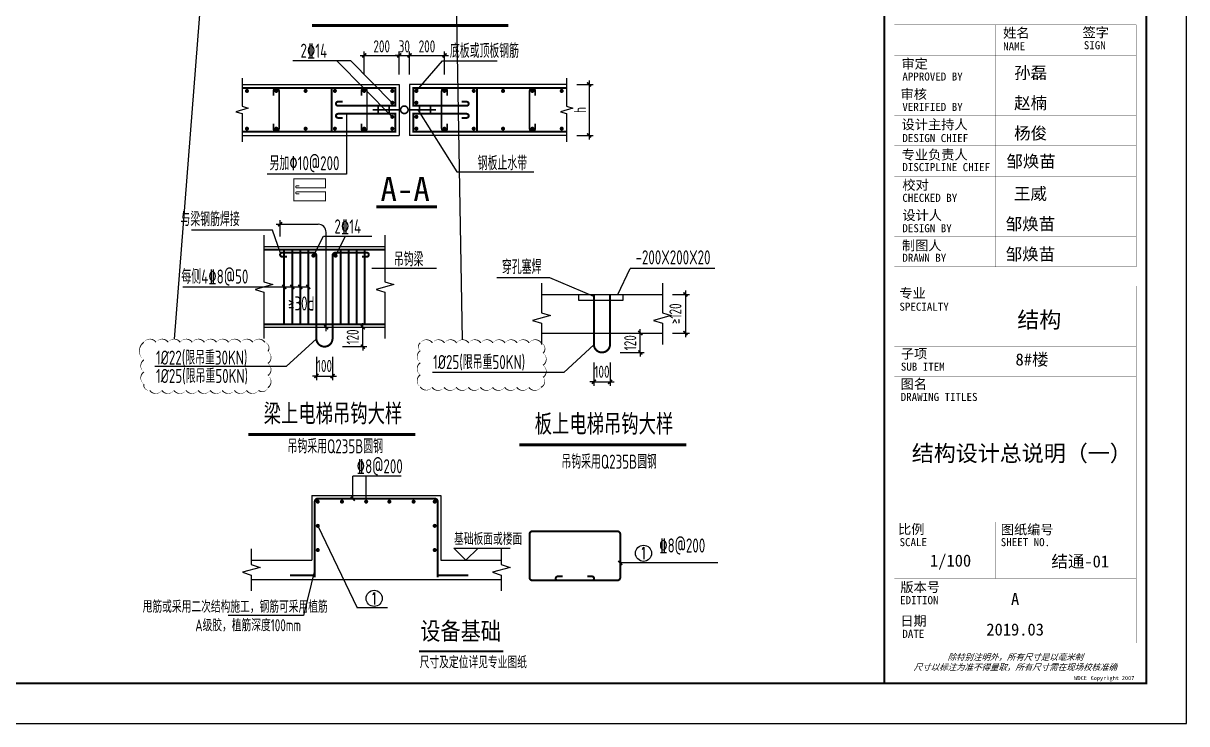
# Model space of a CAD drawing. Extents: x 1646991 to 1903782, y -359694 to -275762.
# Drawn here: x 1777598 to 1806452, y -359694 to -342327 of the extents above; entities that cross this region are included whole.
import ezdxf
from ezdxf.enums import TextEntityAlignment as Align

# ---------------------------------------------------------------- set-up
doc = ezdxf.new("R2010")
doc.units = 0
doc.header["$LTSCALE"] = 1000
doc.header["$MEASUREMENT"] = 0
doc.layers.get('0').update_dxf_attribs({"linetype": 'CONTINUOUS'})
doc.layers.get('Defpoints').update_dxf_attribs({"linetype": 'CONTINUOUS'})
for name, color, linetype in [('15', 253, 'CONTINUOUS'), ('HZ', 2, 'CONTINUOUS'), ('S-ANNO-DIMS', 3, 'CONTINUOUS'), ('s-anno-text', 7, 'CONTINUOUS'), ('S-ANNO-THIN', 3, 'CONTINUOUS'), ('S-DETL', 4, 'CONTINUOUS'), ('S-REIN', 1, 'CONTINUOUS'), ('SHEET_LINE', 6, 'CONTINUOUS'), ('签-建（陈）$0$SHEET_TEXT', 7, 'CONTINUOUS'), ('结-尺寸标注', 3, 'CONTINUOUS'), ('结-文字', 7, 'CONTINUOUS'), ('结-细线符号', 3, 'CONTINUOUS'), ('结-编号', 90, 'CONTINUOUS'), ('结-详图-轮廓', 40, 'CONTINUOUS'), ('结-详图-轴网-标注文字', 7, 'CONTINUOUS'), ('结-钢筋', 1, 'CONTINUOUS')]:
    doc.layers.add(name, color=color, linetype=linetype)
doc.layers.add('外审审图修改位置', color=6, linetype='CONTINUOUS', plot=False)
doc.styles.add('2', font='STXIHEI.TTF')
doc.styles.add('TSSD_Axis', font='Complex.shx', dxfattribs={"width": 0.7, "bigfont": 'hztxt.shx'})
doc.styles.add('TSSD_Dimension', font='Tssdeng.shx', dxfattribs={"width": 0.7, "bigfont": 'hztxt.shx'})
doc.styles.add('TSSD_Norm', font='Tssdeng.shx', dxfattribs={"bigfont": 'hztxt.shx'})
doc.styles.add('华文细黑', font='STXIHEI.TTF', dxfattribs={"height": 10})
doc.styles.add('图签信息$0$华文细黑', font='STXIHEI.TTF', dxfattribs={"height": 10})
doc.styles.add('签-建（陈）$0$华文细黑', font='STXIHEI.TTF', dxfattribs={"height": 10})
doc.dimstyles.new('TSSD_100_100', dxfattribs={"dimtxt": 300, "dimasz": 100, "dimexe": 100, "dimexo": 250, "dimgap": 100, "dimtad": 1, "dimdec": 0, "dimzin": 0, "dimdsep": 46, "dimtxsty": 'TSSD_Dimension', "dimblk": 'ARCHTICK', "dimcen": 0, "dimdle": 100, "dimclrt": 7, "dimadec": 0, "dimazin": 0, "dimtfac": 1, "dimtdec": 0, "dimtix": 1, "dimtmove": 2, "dimatfit": 3, "dimfxl": 1, "dimtolj": 1, "dimtzin": 0, "dimarcsym": 0})
doc.dimstyles.new('TSSD_25_100', dxfattribs={"dimtxt": 300, "dimasz": 100, "dimexe": 100, "dimexo": 250, "dimgap": 100, "dimtad": 1, "dimdec": 0, "dimlfac": 0.25, "dimzin": 0, "dimdsep": 46, "dimtxsty": 'TSSD_Dimension', "dimblk": 'ARCHTICK', "dimblk1": 'ARCHTICK', "dimblk2": 'ARCHTICK', "dimcen": 0, "dimdle": 100, "dimclrt": 7, "dimadec": 0, "dimazin": 0, "dimtfac": 1, "dimtdec": 0, "dimtix": 1, "dimtmove": 2, "dimatfit": 3, "dimfxl": 1, "dimtolj": 1, "dimtzin": 0, "dimarcsym": 0})

# ---------------------------------------------------------------- blocks, each defined once
blk = doc.blocks.new('图签信息$0$WDCE Copyright200X')
at = {"const_width": 0.016}
blk.add_lwpolyline([(-10.6, 1.26, 1), (-11.4, 1.26, 1)], format="xyb", close=True, dxfattribs=at)
at = {"style": '图签信息$0$华文细黑'}
for s, p in [('WDCE ', (-11.46, 0.5)), ('     Copyright ', (-3.51, 0.5))]:
    blk.add_text(s, height=1, dxfattribs=at).set_placement(p, align=Align.BOTTOM_RIGHT)
blk.add_text('c', height=0.6, dxfattribs=at).set_placement((-11.04, 1.35), align=Align.MIDDLE_CENTER)
blk.add_attdef('200X', text='', height=1, dxfattribs=at).set_placement((-0.45, 0.5), align=Align.BOTTOM_RIGHT)
blk = doc.blocks.new('图签-A1')
at = {"const_width": 0.5}
blk.add_lwpolyline([(-65, 0), (0, 0), (0, 500.5), (-65, 500.5)], close=True, dxfattribs=at)
at = {"const_width": 0.05}
for points in [[(-62.5, 103.26), (-2.5, 103.26), (-2.5, 163.26), (-62.5, 163.26), (-62.5, 103.26)], [(-37.5, 163.26), (-37.5, 103.26)], [(-20, 163.26), (-20, 103.26)], [(-62.5, 155.76), (-2.5, 155.76)], [(-62.5, 148.26), (-2.5, 148.26)], [(-62.5, 140.76), (-2.5, 140.76)], [(-62.5, 133.26), (-2.5, 133.26)], [(-62.5, 125.76), (-2.5, 125.76)], [(-62.5, 118.26), (-2.5, 118.26)], [(-62.5, 110.76), (-2.5, 110.76)], [(-62.5, 98.5), (-2.5, 98.5), (-2.5, 10), (-62.5, 10), (-62.5, 98.5)], [(-62.5, 83.5), (-2.5, 83.5)], [(-62.5, 76), (-2.5, 76)], [(-62.5, 40), (-2.5, 40)], [(-37.5, 40), (-37.5, 26)], [(-62.5, 26), (-2.5, 26)], [(-62.5, 18), (-2.5, 18)]]:
    blk.add_lwpolyline(points, dxfattribs=at)
blk.add_blockref('图签信息$0$WDCE Copyright200X', (-2.5, 0)).add_auto_attribs({'200X': '2007'})
at = {"style": '图签信息$0$华文细黑'}
for s, height, p in [('姓名', 2.4, (-35.5, 162.47)), ('签字', 2.4, (-15.81, 162.57)), ('NAME', 2, (-35.5, 158.96)), ('SIGN', 2, (-15.5, 159.2)), ('审定', 2.4, (-60.73, 154.81)), ('APPROVED BY', 2, (-60.5, 151.44)), ('审核', 2.4, (-60.95, 147.29)), ('VERIFIED BY', 2, (-60.5, 143.91)), ('设计主持人', 2.4, (-60.68, 139.76)), ('DESIGN CHIEF', 2, (-60.5, 136.19)), ('专业负责人', 2.4, (-60.67, 132.26)), ('DISCIPLINE CHIEF', 2, (-60.5, 128.98)), ('校对', 2.4, (-60.5, 124.76)), ('CHECKED BY', 2, (-60.5, 121.37)), ('设计人', 2.4, (-60.5, 117.26)), ('DESIGN BY', 2, (-60.5, 113.83)), ('制图人', 2.4, (-60.61, 109.76)), ('DRAWN BY', 2, (-60.5, 106.5)), ('专业', 2.4, (-61.23, 97.93)), ('SPECIALTY', 2, (-61.23, 94.38)), ('子项', 2.4, (-60.88, 82.92)), ('SUB ITEM', 2, (-60.88, 79.5)), ('图名', 2.4, (-60.91, 75.41)), ('DRAWING TITLES', 2, (-60.91, 72)), ('比例', 2.4, (-61.56, 39.42)), ('图纸编号', 2.4, (-36.1, 39.32)), ('SCALE', 2, (-61.19, 36)), ('SHEET NO.', 2, (-36.1, 36)), ('版本号', 2.4, (-61, 25.03)), ('EDITION', 2, (-61.06, 21.61)), ('日期', 2.4, (-61, 16.68)), ('DATE', 2, (-60.5, 13.26))]:
    blk.add_text(s, height=height, dxfattribs=at).set_placement(p, align=Align.TOP_LEFT)
at = {"color": 4, "style": '图签信息$0$华文细黑'}
for s, p in [('A', (-32.53, 19.4)), ('2019.03', (-32.53, 11.84))]:
    blk.add_text(s, height=3, dxfattribs=at).set_placement(p, align=Align.CENTER)
at = {"style": '图签信息$0$华文细黑', "oblique": 20}
for s, p in [('除特别注明外，所有尺寸是以毫米制', (-32.5, 6.5)), ('尺寸以标注为准不得量取，所有尺寸需在现场校核准确', (-32.5, 4))]:
    blk.add_text(s, height=1.5, dxfattribs=at).set_placement(p, align=Align.MIDDLE_CENTER)
at = {"color": 3, "insert": (-26.54, 89.92), "char_height": 4, "width": 32.5922, "attachment_point": 5, "rotation": 0, "style": '华文细黑'}
blk.add_mtext('结构', dxfattribs=at)
at = {"color": 2, "insert": (-48.54, 30.06), "char_height": 3, "width": 21.5876, "attachment_point": 5, "rotation": 0, "style": '华文细黑'}
blk.add_mtext('{\\fSimSun|b0|i0|c134|p2;1/100}', dxfattribs=at)
at = {"layer": '签-建（陈）$0$SHEET_TEXT', "ltscale": 0.001, "attachment_point": 5, "style": '签-建（陈）$0$华文细黑'}
for s, insert, char_height, width in [('孙磊', (-28.69, 151.22), 2.998, 17.4861), ('赵楠', (-28.69, 143.72), 2.998, 17.4861), ('杨俊', (-28.69, 136.22), 2.998, 17.4861), ('邹焕苗', (-28.58, 129.26), 2.99, 17.9613), ('王威', (-28.74, 121.22), 2.998, 17.4861), ('邹焕苗', (-28.74, 113.72), 2.998, 17.4861), ('邹焕苗', (-28.74, 106.22), 2.998, 17.4861)]:
    blk.add_mtext(s, dxfattribs=dict(at, insert=insert, char_height=char_height, width=width))
blk = doc.blocks.new('_ArchTick')
at = {"color": 0, "linetype": 'ByBlock', "const_width": 0.4}
blk.add_lwpolyline([(-0.5, -0.5), (0.5, 0.5)], dxfattribs=at)
blk = doc.blocks.new('*D132')
at = {"layer": 'Defpoints', "color": 0, "transparency": 16777216}
for p in [(1786921, -343124), (1786053, -343844), (1786921, -343844)]:
    blk.add_point(p, dxfattribs=at)
at = {"layer": 'S-ANNO-DIMS', "color": 0, "lineweight": -2, "transparency": 16777216}
for p, q in [((1786053, -343594), (1786053, -343024)), ((1786921, -343594), (1786921, -343024)), ((1785953, -343124), (1787021, -343124))]:
    blk.add_line(p, q, dxfattribs=at)
at = {"layer": 'S-ANNO-DIMS', "color": 0, "lineweight": -2, "transparency": 16777216, "xscale": 100, "yscale": 100, "zscale": 100, "rotation": 180}
blk.add_blockref('_ArchTick', (1786053, -343124), dxfattribs=at)
at = {"layer": 'S-ANNO-DIMS', "color": 0, "lineweight": -2, "transparency": 16777216, "xscale": 100, "yscale": 100, "zscale": 100}
blk.add_blockref('_ArchTick', (1786921, -343124), dxfattribs=at)
at = {"layer": 'S-ANNO-DIMS', "color": 7, "transparency": 16777216, "insert": (1786487, -342899), "char_height": 300, "attachment_point": 5, "style": 'TSSD_Dimension'}
blk.add_mtext('\\A1;200', dxfattribs=at)
blk = doc.blocks.new('*D133')
at = {"layer": 'Defpoints', "color": 0, "transparency": 16777216}
for p in [(1787176, -343124), (1786921, -343844), (1787176, -343844)]:
    blk.add_point(p, dxfattribs=at)
at = {"layer": 'S-ANNO-DIMS', "color": 0, "lineweight": -2, "transparency": 16777216}
for p, q in [((1786921, -343594), (1786921, -343024)), ((1787176, -343594), (1787176, -343024)), ((1786921, -343124), (1786821, -343124)), ((1786921, -343124), (1787176, -343124)), ((1787176, -343124), (1787276, -343124))]:
    blk.add_line(p, q, dxfattribs=at)
at = {"layer": 'S-ANNO-DIMS', "color": 0, "lineweight": -2, "transparency": 16777216, "xscale": 100, "yscale": 100, "zscale": 100}
blk.add_blockref('_ArchTick', (1786921, -343124), dxfattribs=at)
at = {"layer": 'S-ANNO-DIMS', "color": 0, "lineweight": -2, "transparency": 16777216, "xscale": 100, "yscale": 100, "zscale": 100, "rotation": 180}
blk.add_blockref('_ArchTick', (1787176, -343124), dxfattribs=at)
at = {"layer": 'S-ANNO-DIMS', "color": 7, "transparency": 16777216, "insert": (1787048, -342899), "char_height": 300, "attachment_point": 5, "style": 'TSSD_Dimension'}
blk.add_mtext('\\A1;30', dxfattribs=at)
blk = doc.blocks.new('*D134')
at = {"layer": 'Defpoints', "color": 0, "transparency": 16777216}
for p in [(1788044, -343124), (1787176, -343844), (1788044, -343844)]:
    blk.add_point(p, dxfattribs=at)
at = {"layer": 'S-ANNO-DIMS', "color": 0, "lineweight": -2, "transparency": 16777216}
for p, q in [((1787176, -343594), (1787176, -343024)), ((1788044, -343594), (1788044, -343024)), ((1787076, -343124), (1788144, -343124))]:
    blk.add_line(p, q, dxfattribs=at)
at = {"layer": 'S-ANNO-DIMS', "color": 0, "lineweight": -2, "transparency": 16777216, "xscale": 100, "yscale": 100, "zscale": 100, "rotation": 180}
blk.add_blockref('_ArchTick', (1787176, -343124), dxfattribs=at)
at = {"layer": 'S-ANNO-DIMS', "color": 0, "lineweight": -2, "transparency": 16777216, "xscale": 100, "yscale": 100, "zscale": 100}
blk.add_blockref('_ArchTick', (1788044, -343124), dxfattribs=at)
at = {"layer": 'S-ANNO-DIMS', "color": 7, "transparency": 16777216, "insert": (1787610, -342899), "char_height": 300, "attachment_point": 5, "style": 'TSSD_Dimension'}
blk.add_mtext('\\A1;200', dxfattribs=at)
blk = doc.blocks.new('*D135')
at = {"layer": 'Defpoints', "color": 0, "transparency": 16777216}
for p in [(1791073, -343844), (1791073, -345109), (1791629, -345109)]:
    blk.add_point(p, dxfattribs=at)
at = {"layer": 'S-ANNO-DIMS', "color": 0, "lineweight": -2, "transparency": 16777216}
for p, q in [((1791323, -343844), (1791729, -343844)), ((1791629, -343744), (1791629, -345209)), ((1791323, -345109), (1791729, -345109))]:
    blk.add_line(p, q, dxfattribs=at)
at = {"layer": 'S-ANNO-DIMS', "color": 0, "lineweight": -2, "transparency": 16777216, "xscale": 100, "yscale": 100, "zscale": 100}
for p, rotation in [((1791629, -343844), 90), ((1791629, -345109), 270)]:
    blk.add_blockref('_ArchTick', p, dxfattribs=dict(at, rotation=rotation))
at = {"layer": 'S-ANNO-DIMS', "color": 7, "transparency": 16777216, "insert": (1791404, -344477), "char_height": 300, "attachment_point": 5, "rotation": 90, "style": 'TSSD_Dimension'}
blk.add_mtext('\\A1;h', dxfattribs=at)
blk = doc.blocks.new('zhishuidai')
at = {"layer": 'S-ANNO-DIMS', "const_width": 26.7}
for points in [[(-64, 432), (67, 432)], [(0, 62), (0, 525)], [(-64, 250), (67, 250)], [(0, -525), (0, -62)], [(-64, -250), (67, -250)], [(-64, -432), (67, -432)]]:
    blk.add_lwpolyline(points, dxfattribs=at)
blk.add_lwpolyline([(0, 62, -1), (0, -62, -1), (0, 62)], format="xyb", dxfattribs=at)
blk = doc.blocks.new('ts_axno')
at = {"color": 0, "linetype": 'ByBlock', "lineweight": -2}
blk.add_circle((0, 0), 0.5, dxfattribs=at)
at = {"color": 0, "linetype": 'ByBlock', "lineweight": -2, "style": 'TSSD_Axis', "width": 0.7}
blk.add_attdef('A', text='', height=0.75, dxfattribs=at).set_placement((0, 0), align=Align.MIDDLE_CENTER)
blk = doc.blocks.new('*D127')
at = {"layer": 'Defpoints', "color": 0, "transparency": 16777216}
for p in [(1784868, -350344), (1785268, -350344), (1785268, -351073)]:
    blk.add_point(p, dxfattribs=at)
at = {"layer": '结-尺寸标注', "color": 0, "lineweight": -2, "transparency": 16777216}
for p, q in [((1784868, -350594), (1784868, -351173)), ((1785268, -350594), (1785268, -351173)), ((1784868, -351073), (1784768, -351073)), ((1784868, -351073), (1785268, -351073)), ((1785268, -351073), (1785368, -351073))]:
    blk.add_line(p, q, dxfattribs=at)
at = {"layer": '结-尺寸标注', "color": 0, "lineweight": -2, "transparency": 16777216, "xscale": 100, "yscale": 100, "zscale": 100}
blk.add_blockref('_ArchTick', (1784868, -351073), dxfattribs=at)
at = {"layer": '结-尺寸标注', "color": 0, "lineweight": -2, "transparency": 16777216, "xscale": 100, "yscale": 100, "zscale": 100, "rotation": 180}
blk.add_blockref('_ArchTick', (1785268, -351073), dxfattribs=at)
at = {"layer": '结-尺寸标注', "color": 7, "transparency": 16777216, "insert": (1785068, -350823), "char_height": 300, "attachment_point": 5, "style": 'TSSD_Dimension'}
blk.add_mtext('\\A1;100', dxfattribs=at)
blk = doc.blocks.new('*D128')
at = {"layer": 'Defpoints', "color": 0, "transparency": 16777216}
for p in [(1785268, -349864), (1786018, -349864), (1785268, -350344)]:
    blk.add_point(p, dxfattribs=at)
at = {"layer": '结-尺寸标注', "color": 0, "lineweight": -2, "transparency": 16777216}
for p, q in [((1785518, -349864), (1786118, -349864)), ((1786018, -349864), (1786018, -349764)), ((1786018, -350344), (1786018, -349864)), ((1785518, -350344), (1786118, -350344)), ((1786018, -350344), (1786018, -350444))]:
    blk.add_line(p, q, dxfattribs=at)
at = {"layer": '结-尺寸标注', "color": 0, "lineweight": -2, "transparency": 16777216, "xscale": 100, "yscale": 100, "zscale": 100}
for p, rotation in [((1786018, -349864), 270), ((1786018, -350344), 90)]:
    blk.add_blockref('_ArchTick', p, dxfattribs=dict(at, rotation=rotation))
at = {"layer": '结-尺寸标注', "color": 7, "transparency": 16777216, "insert": (1785768, -350104), "char_height": 300, "attachment_point": 5, "rotation": 90, "style": 'TSSD_Dimension'}
blk.add_mtext('\\A1;120', dxfattribs=at)
blk = doc.blocks.new('*D129')
at = {"layer": 'Defpoints', "color": 0, "transparency": 16777216}
for p in [(1791750, -350488), (1792150, -350488), (1792150, -351217)]:
    blk.add_point(p, dxfattribs=at)
at = {"layer": '结-尺寸标注', "color": 0, "lineweight": -2, "transparency": 16777216}
for p, q in [((1791750, -350738), (1791750, -351317)), ((1792150, -350738), (1792150, -351317)), ((1791750, -351217), (1791650, -351217)), ((1791750, -351217), (1792150, -351217)), ((1792150, -351217), (1792250, -351217))]:
    blk.add_line(p, q, dxfattribs=at)
at = {"layer": '结-尺寸标注', "color": 0, "lineweight": -2, "transparency": 16777216, "xscale": 100, "yscale": 100, "zscale": 100}
blk.add_blockref('_ArchTick', (1791750, -351217), dxfattribs=at)
at = {"layer": '结-尺寸标注', "color": 0, "lineweight": -2, "transparency": 16777216, "xscale": 100, "yscale": 100, "zscale": 100, "rotation": 180}
blk.add_blockref('_ArchTick', (1792150, -351217), dxfattribs=at)
at = {"layer": '结-尺寸标注', "color": 7, "transparency": 16777216, "insert": (1791950, -350967), "char_height": 300, "attachment_point": 5, "style": 'TSSD_Dimension'}
blk.add_mtext('\\A1;100', dxfattribs=at)
blk = doc.blocks.new('*D130')
at = {"layer": 'Defpoints', "color": 0, "transparency": 16777216}
for p in [(1792150, -350008), (1792900, -350008), (1792150, -350488)]:
    blk.add_point(p, dxfattribs=at)
at = {"layer": '结-尺寸标注', "color": 0, "lineweight": -2, "transparency": 16777216}
for p, q in [((1792900, -350008), (1792900, -349908)), ((1792400, -350008), (1793000, -350008)), ((1792900, -350488), (1792900, -350008)), ((1792400, -350488), (1793000, -350488)), ((1792900, -350488), (1792900, -350588))]:
    blk.add_line(p, q, dxfattribs=at)
at = {"layer": '结-尺寸标注', "color": 0, "lineweight": -2, "transparency": 16777216, "xscale": 100, "yscale": 100, "zscale": 100}
for p, rotation in [((1792900, -350008), 270), ((1792900, -350488), 90)]:
    blk.add_blockref('_ArchTick', p, dxfattribs=dict(at, rotation=rotation))
at = {"layer": '结-尺寸标注', "color": 7, "transparency": 16777216, "insert": (1792650, -350248), "char_height": 300, "attachment_point": 5, "rotation": 90, "style": 'TSSD_Dimension'}
blk.add_mtext('\\A1;120', dxfattribs=at)
blk = doc.blocks.new('*D131')
at = {"layer": 'Defpoints', "color": 0, "transparency": 16777216}
for p in [(1793450, -349049), (1793450, -350008), (1794021, -350008)]:
    blk.add_point(p, dxfattribs=at)
at = {"layer": '结-尺寸标注', "color": 0, "lineweight": -2, "transparency": 16777216}
for p, q in [((1793700, -349049), (1794121, -349049)), ((1794021, -348949), (1794021, -350108)), ((1793700, -350008), (1794121, -350008))]:
    blk.add_line(p, q, dxfattribs=at)
at = {"layer": '结-尺寸标注', "color": 0, "lineweight": -2, "transparency": 16777216, "xscale": 100, "yscale": 100, "zscale": 100}
for p, rotation in [((1794021, -349049), 90), ((1794021, -350008), 270)]:
    blk.add_blockref('_ArchTick', p, dxfattribs=dict(at, rotation=rotation))
at = {"layer": '结-尺寸标注', "color": 7, "transparency": 16777216, "insert": (1793771, -349528), "char_height": 300, "attachment_point": 5, "rotation": 90, "style": 'TSSD_Dimension'}
blk.add_mtext('\\A1;≥120', dxfattribs=at)

msp = doc.modelspace()

# ---------------------------------------------------------------- linework, layer by layer
for p, q in [((1783777.7, -347457.1), (1781769.5, -347457.1)), ((1783981.5, -348030.2), (1783777.7, -347457.1)), ((1784793, -348089.3), (1785040.4, -347606.4)), ((1785040.4, -347606.4), (1786244.6, -347606.4)), ((1785342.7, -348089.3), (1785590, -347606.4)), ((1792339.8, -349048.9), (1792653.1, -348404.6)), ((1794752.7, -348404.6), (1792653.1, -348404.6)), ((1790659.5, -348641.7), (1789342.1, -348641.7)), ((1791749.9, -349098.7), (1790659.5, -348641.7)), ((1784868, -350152.8), (1784118.6, -350840.3)), ((1791749.9, -350296.4), (1791000.4, -350984)), ((1784118.6, -350840.3), (1780865, -350840.3)), ((1791000.4, -350984), (1787746.9, -350984))]:
    msp.add_line(p, q)
at = {"linetype": 'Continuous'}
msp.add_lwpolyline([(1701324.8, -359691.5), (1806449.8, -359691.5), (1806449.8, -300291.5), (1701324.8, -300291.5)], close=True, dxfattribs=at)
at = {"layer": '15', "color": 2, "linetype": 'Continuous'}
for p, q in [((1783023.6, -343844.1), (1786920.8, -343844.1)), ((1786920.8, -343844.1), (1786920.8, -345109.3)), ((1791073.1, -343844.1), (1787175.8, -343844.1)), ((1787175.8, -343844.1), (1787175.8, -345109.3)), ((1783024.4, -345109.3), (1786920.8, -345109.3)), ((1791072.2, -345109.3), (1787175.8, -345109.3))]:
    msp.add_line(p, q, dxfattribs=at)
at = {"layer": '15', "color": 30, "linetype": 'Continuous'}
for p, q in [((1785402.3, -343843.7), (1785405.3, -343843.7)), ((1788694.4, -343843.7), (1788691.4, -343843.7)), ((1788694.4, -343843.7), (1788691.4, -343843.7))]:
    msp.add_line(p, q, dxfattribs=at)
at = {"layer": 'HZ', "color": 2, "const_width": 80}
for points in [[(1784760.5, -342382.2), (1789626.1, -342382.2)], [(1786350.3, -346877.3), (1787859, -346877.3)], [(1783178.8, -352524.2), (1787325, -352524.2)], [(1789899, -352780.2), (1794045.3, -352780.2)]]:
    msp.add_lwpolyline(points, dxfattribs=at)
at = {"layer": 's-anno-text'}
for p, q in [((1785718.5, -343254.2), (1784279.8, -343254.2)), ((1786749.3, -344646.7), (1785372.8, -343254.2)), ((1786749.3, -344296.9), (1785718.5, -343254.2))]:
    msp.add_line(p, q, dxfattribs=at)
for points in [[(1787347.4, -344004.3), (1787994, -343254.2), (1789348, -343254.2)], [(1787379.7, -344471.8), (1788350.7, -346010.8), (1790261.1, -346010.8)], [(1785616.1, -344571.7), (1785616.1, -346071.5), (1783649.2, -346071.5)]]:
    msp.add_lwpolyline(points, dxfattribs=at)
at = {"layer": 'S-ANNO-THIN'}
for points in [[(1783023.6, -343687.9), (1783024, -344385.7), (1783178, -344434.6), (1782870, -344518.8), (1783024.1, -344567.7), (1783024.5, -345265.5)], [(1791073, -343687.9), (1791073.4, -344385.7), (1791227.4, -344434.6), (1790919.5, -344518.8), (1791073.5, -344567.7), (1791073.9, -345265.5)]]:
    msp.add_lwpolyline(points, dxfattribs=at)
at = {"layer": 'S-REIN'}
for points, const_width in [([(1783023.7, -343929.3), (1786825.8, -343929.3), (1786825.8, -344371.9), (1785403.3, -344371.9, -1), (1785403.3, -344271.9), (1785523.3, -344271.9)], 50), ([(1783801.9, -344124.3), (1783801.9, -344004.3, -1), (1783941.9, -344004.3), (1783941.9, -344939.3, -1), (1783801.9, -344939.3), (1783801.9, -344819.3)], 40), ([(1785983, -344124.3), (1785983, -344004.3, -1), (1786123, -344004.3), (1786123, -344939.3, -1), (1785983, -344939.3), (1785983, -344819.3)], 40), ([(1791073, -343929.3), (1787270.8, -343929.3), (1787270.8, -344371.9), (1788594.4, -344371.9, 1), (1788594.4, -344271.9), (1788474.4, -344271.9)], 50), ([(1788113.7, -344124.3), (1788113.7, -344004.3, 1), (1787973.7, -344004.3), (1787973.7, -344939.3, 1), (1788113.7, -344939.3), (1788113.7, -344819.3)], 40), ([(1790294.8, -344124.3), (1790294.8, -344004.3, 1), (1790154.8, -344004.3), (1790154.8, -344939.3, 1), (1790294.8, -344939.3), (1790294.8, -344819.3)], 40), ([(1783023.7, -345014.3), (1786825.8, -345014.3), (1786825.8, -344571.7), (1785403.3, -344571.7, 1), (1785403.3, -344671.7), (1785523.3, -344671.7)], 50), ([(1791073, -345014.3), (1787270.8, -345014.3), (1787270.8, -344571.7), (1788594.4, -344571.7, -1), (1788594.4, -344671.7), (1788474.4, -344671.7)], 50), ([(1784441.5, -346357.6), (1784381.5, -346357.6, 1), (1784381.5, -346407.6), (1785092.8, -346407.6), (1785092.8, -346186.2), (1784304.7, -346186.2), (1784304.7, -346728.7), (1785092.8, -346728.7), (1785092.8, -346507.4), (1784381.5, -346507.4, 1), (1784381.5, -346557.4), (1784441.5, -346557.4)], 25)]:
    msp.add_lwpolyline(points, format="xyb", dxfattribs=dict(at, const_width=const_width))
at = {"layer": 'S-REIN', "const_width": 50}
for points in [[(1785249.7, -343926.2), (1785249.7, -345014.3)], [(1788847, -343926.2), (1788847, -345014.3)]]:
    msp.add_lwpolyline(points, dxfattribs=at)
for points in [[(1783169.9, -344004.3, 1), (1783119.9, -344004.3, 1)], [(1783896.9, -344004.3, 1), (1783846.9, -344004.3, 1)], [(1784624, -344004.3, 1), (1784574, -344004.3, 1)], [(1785351, -344004.3, 1), (1785301, -344004.3, 1)], [(1786078, -344004.3, 1), (1786028, -344004.3, 1)], [(1786774.3, -344004.3, 1), (1786724.3, -344004.3, 1)], [(1787322.4, -344004.3, -1), (1787372.4, -344004.3, -1)], [(1788018.7, -344004.3, -1), (1788068.7, -344004.3, -1)], [(1788745.7, -344004.3, -1), (1788795.7, -344004.3, -1)], [(1789472.7, -344004.3, -1), (1789522.7, -344004.3, -1)], [(1790199.8, -344004.3, -1), (1790249.8, -344004.3, -1)], [(1790926.8, -344004.3, -1), (1790976.8, -344004.3, -1)], [(1786774.3, -344296.9, -1), (1786724.3, -344296.9, -1)], [(1787322.4, -344296.9, 1), (1787372.4, -344296.9, 1)], [(1786774.3, -344646.7, 1), (1786724.3, -344646.7, 1)], [(1787322.4, -344646.7, -1), (1787372.4, -344646.7, -1)], [(1783169.9, -344939.3, -1), (1783119.9, -344939.3, -1)], [(1783896.9, -344939.3, -1), (1783846.9, -344939.3, -1)], [(1784624, -344939.3, -1), (1784574, -344939.3, -1)], [(1785351, -344939.3, -1), (1785301, -344939.3, -1)], [(1786078, -344939.3, -1), (1786028, -344939.3, -1)], [(1786774.3, -344939.3, -1), (1786724.3, -344939.3, -1)], [(1787322.4, -344939.3, 1), (1787372.4, -344939.3, 1)], [(1788018.7, -344939.3, 1), (1788068.7, -344939.3, 1)], [(1788745.7, -344939.3, 1), (1788795.7, -344939.3, 1)], [(1789472.7, -344939.3, 1), (1789522.7, -344939.3, 1)], [(1790199.8, -344939.3, 1), (1790249.8, -344939.3, 1)], [(1790926.8, -344939.3, 1), (1790976.8, -344939.3, 1)]]:
    msp.add_lwpolyline(points, format="xyb", close=True, dxfattribs=at)
at = {"layer": 'SHEET_LINE'}
for points, const_width in [([(1701324.8, -359691.5), (1701324.8, -300291.5), (1806449.8, -300291.5), (1806449.8, -359691.5)], 5), ([(1703824.8, -358691.5), (1703824.8, -301291.5), (1805449.8, -301291.5), (1805449.8, -358691.5)], 50)]:
    msp.add_lwpolyline(points, close=True, dxfattribs=dict(at, const_width=const_width))
at = {"layer": '外审审图修改位置', "linetype": 'Continuous'}
for p, q in [((1787175.8, -275761.8), (1781339.6, -350157.9)), ((1788495, -350173.2), (1787175.8, -275761.8))]:
    msp.add_line(p, q, dxfattribs=at)
for points in [[(1780589.6, -350236, 0, 30, -0.5205671), (1780889.6, -350236, 0, 30, -0.5205671), (1781189.6, -350236, 0, 30, -0.5205671), (1781489.6, -350236, 0, 30, -0.5205671), (1781789.6, -350236, 0, 30, -0.5205671), (1782089.6, -350236, 0, 30, -0.5205671), (1782389.6, -350236, 0, 30, -0.5205671), (1782689.6, -350236, 0, 30, -0.5205671), (1782989.6, -350236, 0, 30, -0.5205671), (1783289.6, -350236, 0, 30, -0.5205671), (1783589.6, -350236, 0, 30, -0.5205671), (1783665.4, -350460.3, 0, 30, -0.5205671), (1783665.4, -350760.3, 0, 30, -0.5205671), (1783665.4, -351060.3, 0, 30, -0.5205671), (1783665.4, -351360.3, 0, 30, -0.5205671), (1783433.7, -351428.7, 0, 30, -0.5205671), (1783133.7, -351428.7, 0, 30, -0.5205671), (1782833.7, -351428.7, 0, 30, -0.5205671), (1782533.7, -351428.7, 0, 30, -0.5205671), (1782233.7, -351428.7, 0, 30, -0.5205671), (1781933.7, -351428.7, 0, 30, -0.5205671), (1781633.7, -351428.7, 0, 30, -0.5205671), (1781333.7, -351428.7, 0, 30, -0.5205671), (1781033.7, -351428.7, 0, 30, -0.5205671), (1780733.7, -351428.7, 0, 30, -0.5205671), (1780589.6, -351272.7, 0, 30, -0.5205671), (1780589.6, -350972.7, 0, 30, -0.5205671), (1780589.6, -350672.7, 0, 30, -0.5205671)], [(1787445, -350251.3, 0, 30, -0.5205671), (1787745, -350251.3, 0, 30, -0.5205671), (1788045, -350251.3, 0, 30, -0.5205671), (1788345, -350251.3, 0, 30, -0.5205671), (1788645, -350251.3, 0, 30, -0.5205671), (1788945, -350251.3, 0, 30, -0.5205671), (1789245, -350251.3, 0, 30, -0.5205671), (1789545, -350251.3, 0, 30, -0.5205671), (1789845, -350251.3, 0, 30, -0.5205671), (1790145, -350251.3, 0, 30, -0.5205671), (1790445, -350251.3, 0, 30, -0.5205671), (1790490.1, -350506.2, 0, 30, -0.5205671), (1790490.1, -350806.2, 0, 30, -0.5205671), (1790490.1, -351106.2, 0, 30, -0.5205671), (1790436.1, -351352.2, 0, 30, -0.5205671), (1790136.1, -351352.2, 0, 30, -0.5205671), (1789836.1, -351352.2, 0, 30, -0.5205671), (1789536.1, -351352.2, 0, 30, -0.5205671), (1789236.1, -351352.2, 0, 30, -0.5205671), (1788936.1, -351352.2, 0, 30, -0.5205671), (1788636.1, -351352.2, 0, 30, -0.5205671), (1788336.1, -351352.2, 0, 30, -0.5205671), (1788036.1, -351352.2, 0, 30, -0.5205671), (1787736.1, -351352.2, 0, 30, -0.5205671), (1787445, -351343.3, 0, 30, -0.5205671), (1787445, -351043.3, 0, 30, -0.5205671), (1787445, -350743.3, 0, 30, -0.5205671), (1787445, -350443.3, 0, 30, -0.5205671)]]:
    msp.add_lwpolyline(points, format="xyseb", close=True, dxfattribs=at)
at = {"layer": '结-尺寸标注'}
for p, q in [((1783868, -347310.1), (1784908.7, -347310.1)), ((1783968, -347614.3), (1783968, -347210.1)), ((1785108.7, -349964.3), (1785108.7, -347510.1)), ((1784980.6, -349864.3), (1785208.7, -349864.3))]:
    msp.add_line(p, q, dxfattribs=at)
msp.add_arc((1784908.7, -347510.1), 200, 0, 90, dxfattribs=at)
at = {"layer": '结-文字'}
for p, q in [((1787845.5, -348404.9), (1786242.6, -348404.9)), ((1781552.2, -348864.3), (1784668, -348864.3)), ((1786966.1, -353553.4), (1785769.3, -353553.4)), ((1785769.3, -354112.7), (1785769.3, -353553.4)), ((1786102.2, -354187.7), (1786102.2, -353553.4)), ((1784902.2, -354787.7), (1785882.9, -356823.7)), ((1794820.3, -355705.3), (1792403.2, -355705.3)), ((1786630.9, -356823.7), (1785882.9, -356823.7))]:
    msp.add_line(p, q, dxfattribs=at)
at = {"layer": '结-细线符号'}
for p, q in [((1788576.3, -355637.7), (1788276.3, -355337.7)), ((1788276.3, -355337.7), (1788876.3, -355337.7)), ((1788576.3, -355637.7), (1788876.3, -355337.7)), ((1788876.3, -355337.7), (1789676.6, -355337.7)), ((1784827.2, -355865.1), (1784546.2, -357014.1)), ((1784546.2, -357014.1), (1782679.2, -357014.1))]:
    msp.add_line(p, q, dxfattribs=at)
for points in [[(1783567.9, -347584.3), (1783567.9, -348734.3), (1783787.9, -348804.3), (1783347.9, -348924.3), (1783567.9, -348994.3), (1783567.9, -350144.3)], [(1786567.9, -347584.3), (1786567.9, -348734.3), (1786787.9, -348804.3), (1786347.9, -348924.3), (1786567.9, -348994.3), (1786567.9, -350144.3)], [(1790449.7, -348768.9), (1790449.7, -349504.6), (1790669.7, -349574.6), (1790229.7, -349694.6), (1790449.7, -349764.6), (1790449.7, -350288)], [(1793449.7, -348768.9), (1793449.7, -349504.6), (1793669.7, -349574.6), (1793229.7, -349694.6), (1793449.7, -349764.6), (1793449.7, -350288)], [(1783252.2, -355357.7), (1783252.2, -355747.7), (1783472.2, -355817.7), (1783032.2, -355937.7), (1783252.2, -356007.7), (1783252.2, -356397.7)], [(1789452.2, -355357.7), (1789452.2, -355747.7), (1789672.2, -355817.7), (1789232.2, -355937.7), (1789452.2, -356007.7), (1789452.2, -356397.7)]]:
    msp.add_lwpolyline(points, dxfattribs=at)
at = {"layer": '结-编号', "const_width": 50}
msp.add_lwpolyline([(1787415.4, -357901.4), (1789501.2, -357901.4)], dxfattribs=at)
at = {"layer": '结-详图-轮廓'}
for p, q in [((1783567.9, -347864.3), (1786567.9, -347864.3)), ((1790449.7, -349048.9), (1793449.7, -349048.9)), ((1783567.9, -349864.3), (1786567.9, -349864.3)), ((1790449.7, -350008), (1793449.7, -350008)), ((1784752.2, -354037.7), (1787952.2, -354037.7)), ((1784752.2, -354037.7), (1784752.2, -355637.7)), ((1787952.2, -354037.7), (1787952.2, -355637.7)), ((1783252.2, -355637.7), (1784752.2, -355637.7)), ((1787952.2, -355637.7), (1789452.2, -355637.7)), ((1783252.2, -356117.7), (1789452.2, -356117.7))]:
    msp.add_line(p, q, dxfattribs=at)
msp.add_lwpolyline([(1791376.7, -349048.9), (1792464.5, -349048.9), (1792464.5, -349198.9), (1791376.7, -349198.9)], close=True, dxfattribs=at)
at = {"layer": '结-钢筋', "const_width": 50}
for points in [[(1786567.9, -347939.3), (1783567.9, -347939.3)], [(1784068, -347939.3), (1784068, -349789.3)], [(1784268, -347939.3), (1784268, -349789.3)], [(1784468, -347939.3), (1784468, -349789.3)], [(1784668, -347939.3), (1784668, -349789.3)], [(1785467.7, -347939.3), (1785467.7, -349789.3)], [(1785667.7, -347939.3), (1785667.7, -349789.3)], [(1785867.7, -347939.3), (1785867.7, -349789.3)], [(1786067.7, -347939.3), (1786067.7, -349789.3)], [(1783567.9, -349789.3), (1786567.9, -349789.3)], [(1784827.2, -356017.6), (1784210.8, -356017.6)], [(1787877.2, -356017.6), (1788639.7, -356017.6)]]:
    msp.add_lwpolyline(points, dxfattribs=at)
for points in [[(1784138, -348114.3), (1784018, -348114.3, -1), (1784018, -348014.3), (1784793, -348014.3, -0.4142136), (1784868, -348089.3), (1784868, -350152.8, 0.9790708), (1785267.9, -350144.3), (1785267.9, -348089.3, -0.4142136), (1785342.9, -348014.3), (1786117.7, -348014.3, -1), (1786117.7, -348114.3), (1785997.7, -348114.3)], [(1791749.9, -349048.9), (1791749.9, -350296.4, 0.9790708), (1792149.7, -350288), (1792149.7, -349048.9)], [(1787877.2, -356060.7), (1787877.2, -354187.7, 0.4142136), (1787802.2, -354112.7), (1784902.2, -354112.7, 0.4142136), (1784827.2, -354187.7), (1784827.2, -356060.7)], [(1790973.2, -356041.8), (1790853.2, -356041.8, 1), (1790853.2, -356141.8), (1792328.2, -356141.8, 0.4142136), (1792403.2, -356066.8), (1792403.2, -354996.3, 0.4142136), (1792328.2, -354921.3), (1790228.2, -354921.3, 0.4142136), (1790153.2, -354996.3), (1790153.2, -356066.8, 0.4142136), (1790228.2, -356141.8), (1791703.2, -356141.8, 1), (1791703.2, -356041.8), (1791583.2, -356041.8)]]:
    msp.add_lwpolyline(points, format="xyb", dxfattribs=at)
for points in [[(1784818, -348089.3, -1), (1784768, -348089.3, -1)], [(1785317.7, -348089.3, 1), (1785367.7, -348089.3, 1)], [(1784927.2, -354187.7, 1), (1784877.2, -354187.7, 1)], [(1785527.2, -354187.7, 1), (1785477.2, -354187.7, 1)], [(1786127.2, -354187.7, 1), (1786077.2, -354187.7, 1)], [(1786702.1, -354187.7, 1), (1786652.1, -354187.7, 1)], [(1787302.1, -354187.7, 1), (1787252.1, -354187.7, 1)], [(1787827.2, -354187.7, 1), (1787777.2, -354187.7, 1)], [(1784927.2, -354787.7, 1), (1784877.2, -354787.7, 1)], [(1787777.2, -354787.7, -1), (1787827.2, -354787.7, -1)], [(1784927.2, -355387.7, 1), (1784877.2, -355387.7, 1)], [(1787777.2, -355387.7, -1), (1787827.2, -355387.7, -1)]]:
    msp.add_lwpolyline(points, format="xyb", close=True, dxfattribs=at)

# ---------------------------------------------------------------- block references
at = {"xscale": 100, "yscale": 100, "zscale": 100}
msp.add_blockref('图签-A1', (1805449.8, -358691.5), dxfattribs=at)
at = {"layer": 'S-DETL', "xscale": -1.5, "yscale": 1.5, "zscale": 1.5, "rotation": 270}
msp.add_blockref('zhishuidai', (1787048.3, -344471.8), dxfattribs=at)
at = {"layer": '结-尺寸标注', "xscale": 100, "yscale": 100, "zscale": 100}
for p, rotation in [((1783968, -347310.1), 180), ((1784068, -348864.3), 90), ((1784268, -348864.3), 90), ((1784468, -348864.3), 90), ((1784668, -348864.3), 90), ((1785108.7, -349864.3), 270), ((1785769.3, -354112.7), 90), ((1792403.2, -355705.3), 90)]:
    msp.add_blockref('_ArchTick', p, dxfattribs=dict(at, rotation=rotation))
at = {"layer": '结-详图-轴网-标注文字'}
ref = msp.add_blockref('ts_axno', (1792980.5, -355468), dxfattribs=dict(at, xscale=400, yscale=400, zscale=400))
ref.add_attrib(' ', '1', dxfattribs={"height": 300, "style": 'TSSD_Axis', "width": 0.7}).set_placement((1792980.5, -355468), align=Align.MIDDLE_CENTER)
ref = msp.add_blockref('ts_axno', (1786300.4, -356586.4), dxfattribs=dict(at, xscale=400, yscale=400, zscale=400))
ref.add_attrib(' ', '1', dxfattribs={"height": 300, "style": 'TSSD_Axis', "width": 0.7}).set_placement((1786300.4, -356586.4), align=Align.MIDDLE_CENTER)

# ---------------------------------------------------------------- texts
at = {"style": '2'}
msp.add_text('A-A', height=600, dxfattribs=at).set_placement((1787068.7, -346435.1), align=Align.MIDDLE)
at = {"color": 2, "linetype": 'Continuous', "style": '华文细黑'}
msp.add_text('8#楼', height=300, rotation=0, dxfattribs=at).set_placement((1802206.4, -350811.7))
at = {"style": '2', "width": 0.7}
for s, p in [('梁上电梯吊钩大样', (1783560.9, -352221.5)), ('板上电梯吊钩大样', (1790281.2, -352477.5))]:
    msp.add_text(s, height=450, dxfattribs=at).set_placement(p)
at = {"color": 2, "attachment_point": 5, "rotation": 0, "style": '华文细黑'}
for s, insert, char_height, width in [('{\\fSimSun|b0|i0|c134|p2;结构设计总说明（一）}', (1802361.4, -353014.5), 400, 8010.709), ('{\\fSimSun|b0|i0|c134|p2;结通-01}', (1803810.7, -355685.2), 300, 2158.757)]:
    msp.add_mtext(s, dxfattribs=dict(at, insert=insert, char_height=char_height, width=width))
at = {"layer": 's-anno-text', "style": 'TSSD_Dimension', "width": 0.7}
msp.add_text('2\x8414', height=350, dxfattribs=at).set_placement((1784804.3, -343007.4), align=Align.MIDDLE_CENTER)
for s, p in [('底板或顶板钢筋', (1789035.2, -342992.9)), ('另加%%13010@200', (1784573, -345793.6)), ('钢板止水带', (1789481, -345777))]:
    msp.add_text(s, height=350, dxfattribs=at).set_placement(p, align=Align.MIDDLE)
at = {"layer": '结-尺寸标注', "style": 'TSSD_Dimension', "width": 0.7}
msp.add_text('≥30d', height=350, dxfattribs=at).set_placement((1784164.8, -349554), align=Align.BOTTOM_LEFT)
at = {"layer": '结-文字', "style": 'TSSD_Dimension', "width": 0.7}
for s, p in [('与梁钢筋焊接', (1781496.9, -347358.1)), ('2%%13214', (1785314.8, -347539.5)), ('吊钩梁', (1786788.5, -348353.9)), ('-200X200X20', (1792781.9, -348305.6)), ('穿孔塞焊', (1789470.9, -348542.7)), ('每侧4%%1328@50', (1781520, -348781.3)), ('1%%C22(限吊重30KN)', (1780889.8, -350792.2)), ('1%%C25(限吊重50KN)', (1787762.1, -350902.3)), ('1%%C25(限吊重50KN)', (1780889.8, -351246.7)), ('吊钩采用Q235B圆钢', (1784152.4, -352990)), ('吊钩采用Q235B圆钢', (1790943.8, -353371.9))]:
    msp.add_text(s, height=350, dxfattribs=at).set_placement(p)
msp.add_text('%%1328@200', height=350, dxfattribs=at).set_placement((1785865.9, -353135.6), align=Align.TOP_LEFT)
msp.add_text('%%1328@200', height=350, dxfattribs=at).set_placement((1794511.5, -355554.9), align=Align.BOTTOM_RIGHT)
at = {"layer": '结-细线符号', "style": 'TSSD_Dimension', "width": 0.7}
for s, p in [('基础板面或楼面', (1788281.6, -355260.7)), (' 甩筋或采用二次结构施工，钢筋可采用植筋', (1780432, -356942.3)), ('A级胶，植筋深度100mm ', (1781864.6, -357401.8)), (' 尺寸及定位详见专业图纸', (1787303.7, -358321.4))]:
    msp.add_text(s, height=300, dxfattribs=at).set_placement(p)
at = {"layer": '结-编号', "style": 'TSSD_Norm'}
msp.add_text('设备基础', height=500, dxfattribs=at).set_placement((1787444.6, -357813.3), align=Align.BOTTOM_LEFT)

# ---------------------------------------------------------------- dimensions: what is measured, and where the dimension line sits
at = {"layer": 'S-ANNO-DIMS'}
for base, p1, p2, text, picture, middle in [((1786920.8, -343124.2), (1786053, -343844.1), (1786920.8, -343844.1), '200', '*D132', (1786486.9, -342899.2)), ((1787175.8, -343124.2), (1786920.8, -343844.1), (1787175.8, -343844.1), '30', '*D133', (1787048.3, -342899.2)), ((1788043.7, -343124.2), (1787175.8, -343844.1), (1788043.7, -343844.1), '200', '*D134', (1787609.8, -342899.2))]:
    dim = msp.add_linear_dim(base=base, p1=p1, p2=p2, text=text, dimstyle='TSSD_100_100', override={"dimexe": 100, "dimexo": 250, "dimgap": 75}, dxfattribs=at)
    dim.commit()
    dim.dimension.update_dxf_attribs({"geometry": picture, "text_midpoint": middle})
dim = msp.add_linear_dim(base=(1791628.7, -345109.3), p1=(1791073.1, -343844.1), p2=(1791073.1, -345109.3), angle=90, text='h', dimstyle='TSSD_100_100', override={"dimexe": 100, "dimexo": 250, "dimgap": 75}, dxfattribs=at)
dim.commit()
dim.dimension.update_dxf_attribs({"geometry": '*D135', "text_midpoint": (1791403.7, -344476.7)})
at = {"layer": '结-尺寸标注'}
dim = msp.add_linear_dim(base=(1794020.8, -350008), p1=(1793449.7, -349048.9), p2=(1793449.7, -350008), angle=90, text='≥120', dimstyle='TSSD_25_100', dxfattribs=at)
dim.commit()
dim.dimension.update_dxf_attribs({"geometry": '*D131', "text_midpoint": (1793770.8, -349528.4)})
for base, p1, p2, picture, middle in [((1786017.7, -349864.3), (1785267.9, -350344.3), (1785267.9, -349864.3), '*D128', (1785767.7, -350104.3)), ((1792899.5, -350008), (1792149.7, -350487.9), (1792149.7, -350008), '*D130', (1792649.5, -350248))]:
    dim = msp.add_linear_dim(base=base, p1=p1, p2=p2, angle=90, dimstyle='TSSD_25_100', dxfattribs=at)
    dim.commit()
    dim.dimension.update_dxf_attribs({"geometry": picture, "text_midpoint": middle})
for base, p1, p2, picture, middle in [((1785267.9, -351072.8), (1784868, -350344.3), (1785267.9, -350344.3), '*D127', (1785068, -350822.8)), ((1792149.7, -351216.5), (1791749.9, -350488), (1792149.7, -350488), '*D129', (1791949.8, -350966.5))]:
    dim = msp.add_linear_dim(base=base, p1=p1, p2=p2, dimstyle='TSSD_25_100', dxfattribs=at)
    dim.commit()
    dim.dimension.update_dxf_attribs({"geometry": picture, "text_midpoint": middle})

doc.saveas('drawing.dxf')
